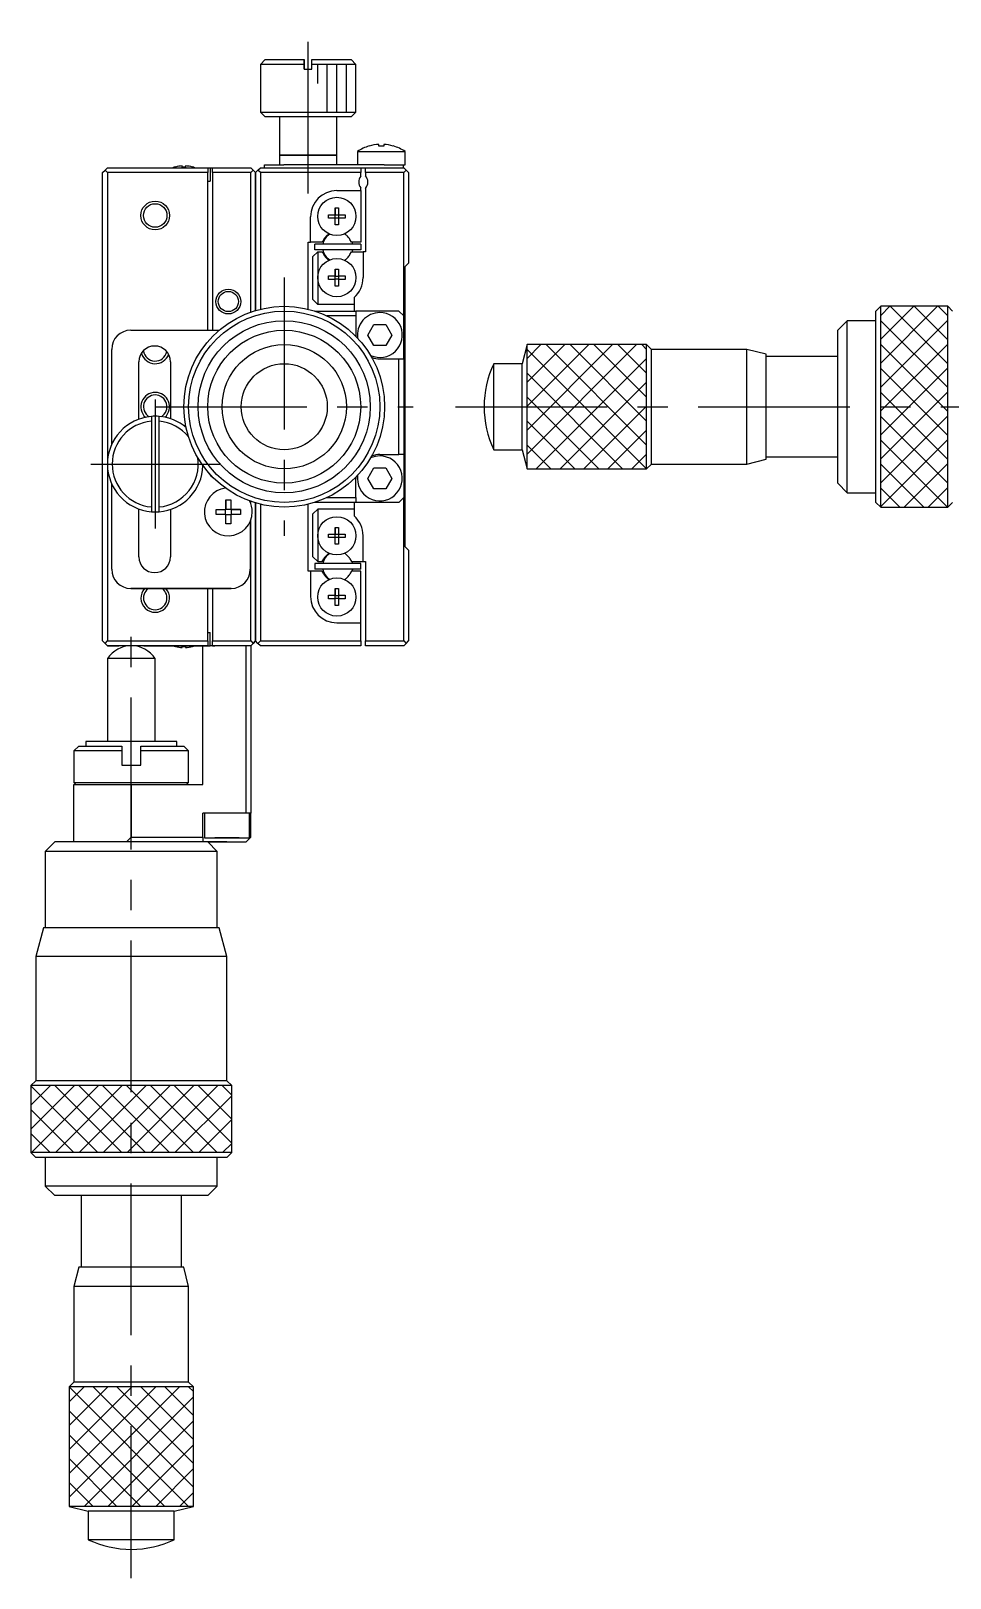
# Model space of a CAD drawing. Extents: x 0 to 392, y -8 to 269.
# Drawn here: x 200 to 296.2, y 58.9 to 220.7 of the extents above; entities that cross this region are included whole.
import ezdxf

# ---------------------------------------------------------------- set-up
doc = ezdxf.new("R2010")
doc.units = 0
doc.header["$LTSCALE"] = 0.5
doc.linetypes.add('CENTER', pattern=[50.8, 31.75, -6.35, 6.35, -6.35])
for name, color, linetype in [('MSM_CENTER', 1, 'CENTER'), ('MSM_CONTINUOUS', 7, 'CONTINUOUS'), ('MSM_NARROW', 5, 'CONTINUOUS')]:
    doc.layers.add(name, color=color, linetype=linetype)

msp = doc.modelspace()

# ---------------------------------------------------------------- linework, layer by layer
at = {"layer": 'MSM_CENTER'}
for p, q in [((229, 203.65), (229, 220.65)), ((226.5, 194.85), (226.5, 167.85)), ((213, 182.1), (213, 168.6)), ((213, 181.35), (240, 181.35)), ((244.405071, 181.35), (341.905071, 181.35)), ((206.25, 175.35), (219.75, 175.35)), ((210.5, 58.85), (210.5, 159.35))]:
    msp.add_line(p, q, dxfattribs=at)
at = {"layer": 'MSM_CONTINUOUS'}
for p, q in [((224.5, 217.65), (224, 217.15)), ((224, 217.15), (224, 212.15)), ((228.6, 217.15), (224, 217.15)), ((224.5, 217.65), (228.6, 217.65)), ((228.6, 217.15), (228.6, 217.65)), ((228.6, 217.65), (228.6, 217.15)), ((228.6, 217.15), (228.6, 216.65)), ((228.6, 216.65), (228.6, 217.15)), ((229.4, 217.15), (229.4, 217.65)), ((229.4, 217.65), (233.5, 217.65)), ((229.4, 216.65), (229.4, 217.15)), ((234, 217.15), (229.4, 217.15)), ((234, 217.15), (233.5, 217.65)), ((234, 212.15), (234, 217.15)), ((228.6, 216.65), (229.4, 216.65)), ((224, 212.15), (224.5, 211.65)), ((224, 212.15), (234, 212.15)), ((233.5, 211.65), (234, 212.15)), ((233.5, 211.65), (224.5, 211.65)), ((226, 211.65), (226, 207.65)), ((232, 207.65), (232, 211.65)), ((236.39, 208.612581), (236.39, 208.784953)), ((236.91, 208.784953), (236.91, 208.612581)), ((226, 207.65), (226, 206.65)), ((226, 207.65), (232, 207.65)), ((232, 207.65), (226, 207.65)), ((232, 206.65), (232, 207.65)), ((234.15, 208.041657), (234.15, 206.65)), ((234.15, 208.041657), (239.15, 208.041657)), ((235.39141, 208.612581), (235.388067, 208.619436)), ((236.91, 208.612581), (236.39, 208.612581)), ((237.911933, 208.619436), (237.90859, 208.612581)), ((239.15, 206.65), (239.15, 208.041657)), ((207.5, 205.85), (207.75, 206.1)), ((207.5, 156.85), (207.5, 205.85)), ((207.75, 206.1), (208, 206.35)), ((208, 205.85), (207.75, 206.1)), ((208, 206.35), (218.5, 206.35)), ((218.5, 205.85), (208, 205.85)), ((208, 205.85), (208, 175.35)), ((215.113639, 206.419522), (215.111384, 206.424144)), ((215.82, 206.419522), (215.82, 206.539859)), ((216.18, 206.419522), (215.82, 206.419522)), ((216.18, 206.539859), (216.18, 206.419522)), ((216.888616, 206.424144), (216.886361, 206.419522)), ((218.5, 206.35), (218.75, 206.35)), ((218.5, 206.35), (218.5, 205.85)), ((218.5, 189.35), (218.5, 205.85)), ((218.75, 206.35), (219, 206.35)), ((218.75, 206.35), (218.75, 204.95)), ((219, 205.85), (219, 206.35)), ((219, 206.35), (223, 206.35)), ((219, 205.85), (219, 189.35)), ((223, 205.85), (219, 205.85)), ((223, 206.35), (223.25, 206.1)), ((223.25, 206.1), (223, 205.85)), ((223, 191.249495), (223, 205.85)), ((223.25, 206.1), (223.5, 205.85)), ((223.75, 206.1), (223.5, 205.85)), ((223.5, 191.412306), (223.5, 205.85)), ((223.5, 205.85), (223.5, 191.412306)), ((223.75, 206.1), (224, 206.35)), ((224, 205.85), (223.75, 206.1)), ((224, 206.35), (234.5, 206.35)), ((224, 205.85), (224, 191.548039)), ((234.5, 205.85), (224, 205.85)), ((224.45, 206.65), (226.45, 206.65)), ((224.45, 206.35), (224.45, 206.65)), ((235.575, 206.65), (226.45, 206.65)), ((234.5, 206.35), (234.5, 205.85)), ((234.5, 206.35), (235, 206.35)), ((234.5, 205.45), (234.5, 205.85)), ((235, 206.35), (239, 206.35)), ((235, 205.85), (235, 206.35)), ((235, 205.85), (235, 205.511438)), ((239, 205.85), (235, 205.85)), ((236.95, 206.65), (235.575, 206.65)), ((236.95, 206.65), (238.95, 206.65)), ((238.95, 206.65), (239.15, 206.65)), ((238.95, 206.65), (238.95, 206.35)), ((239, 206.35), (239.25, 206.1)), ((239.25, 206.1), (239, 205.85)), ((239, 190.85), (239, 205.85)), ((239.5, 205.85), (239.25, 206.1)), ((239.5, 205.85), (239.5, 196.35)), ((218.5, 204.95), (218.75, 204.95)), ((232, 203.95), (234.5, 203.95)), ((234.5, 203.95), (234.5, 204.25)), ((234.5, 203.95), (234.5, 198.55)), ((235, 204.188562), (235, 197.55)), ((229.25, 198.55), (229.25, 201.2)), ((231.113639, 201.43), (231.82, 201.43)), ((231.113639, 201.07), (231.113639, 201.43)), ((231.82, 201.07), (231.113639, 201.07)), ((231.82, 202.136361), (231.82, 201.43)), ((231.82, 201.43), (231.82, 202.136361)), ((231.82, 202.136361), (232.18, 202.136361)), ((231.830372, 201.419628), (231.82, 201.43)), ((231.830372, 201.080372), (231.82, 201.07)), ((231.82, 200.363639), (231.82, 201.07)), ((231.82, 200.363639), (231.82, 201.07)), ((231.830372, 201.080372), (231.830372, 201.419628)), ((231.830372, 201.419628), (232.169628, 201.419628)), ((232.169628, 201.080372), (231.830372, 201.080372)), ((232.169628, 201.419628), (232.18, 201.43)), ((232.169628, 201.419628), (232.169628, 201.080372)), ((232.169628, 201.080372), (232.18, 201.07)), ((232.18, 202.136361), (232.18, 201.43)), ((232.18, 201.43), (232.886361, 201.43)), ((232.886361, 201.07), (232.18, 201.07)), ((232.18, 201.07), (232.18, 200.363639)), ((232.886361, 201.43), (232.886361, 201.07)), ((232.18, 200.363639), (231.82, 200.363639)), ((229, 196.35), (229, 198.55)), ((229, 198.55), (229.25, 198.55)), ((230.455588, 198.55), (229.25, 198.55)), ((229.5, 197.05), (230, 197.55)), ((234.5, 198.35), (229.7, 198.35)), ((229.7, 197.75), (229.7, 198.35)), ((234.5, 197.75), (229.7, 197.75)), ((230, 197.55), (230.455588, 197.55)), ((230, 197.55), (230, 194.85)), ((230.625185, 198.84375), (230.455588, 198.55)), ((230.455588, 197.55), (230.625185, 197.25625)), ((233.544412, 198.55), (233.374815, 198.84375)), ((233.374815, 197.25625), (233.544412, 197.55)), ((234.5, 198.55), (233.544412, 198.55)), ((233.544412, 197.55), (234.75, 197.55)), ((234.5, 198.35), (234.5, 197.75)), ((235, 197.55), (234.75, 197.55)), ((234.75, 197.55), (234.75, 194.85)), ((229, 191.548039), (229, 196.35)), ((229.5, 192.55), (229.5, 197.05)), ((239.15, 196), (239.5, 196.35)), ((239.15, 166.7), (239.15, 196)), ((230, 194.85), (230, 192.05)), ((231.113639, 195.03), (231.82, 195.03)), ((231.113639, 194.67), (231.113639, 195.03)), ((231.82, 194.67), (231.113639, 194.67)), ((231.82, 195.736361), (231.82, 195.03)), ((231.82, 195.03), (231.82, 195.736361)), ((231.82, 195.736361), (232.18, 195.736361)), ((231.830372, 195.019628), (231.82, 195.03)), ((231.830372, 194.680372), (231.82, 194.67)), ((231.82, 193.963639), (231.82, 194.67)), ((231.82, 193.963639), (231.82, 194.67)), ((231.830372, 194.680372), (231.830372, 195.019628)), ((231.830372, 195.019628), (232.169628, 195.019628)), ((232.169628, 194.680372), (231.830372, 194.680372)), ((232.169628, 195.019628), (232.18, 195.03)), ((232.169628, 195.019628), (232.169628, 194.680372)), ((232.169628, 194.680372), (232.18, 194.67)), ((232.18, 195.736361), (232.18, 195.03)), ((232.18, 195.03), (232.886361, 195.03)), ((232.886361, 194.67), (232.18, 194.67)), ((232.18, 194.67), (232.18, 193.963639)), ((232.886361, 195.03), (232.886361, 194.67)), ((230, 192.05), (229.5, 192.55)), ((232.18, 193.963639), (231.82, 193.963639)), ((233.8, 192.770938), (233.8, 191.35)), ((229.701562, 191.35), (234, 191.35)), ((233.8, 192.05), (230, 192.05)), ((238.5, 191.35), (234, 191.35)), ((234, 191.35), (234, 190.85)), ((239, 190.85), (238.5, 191.35)), ((288.905071, 191.85), (288.405071, 191.35)), ((288.405071, 181.35014), (288.405071, 191.35)), ((295.905071, 191.85), (288.905071, 191.85)), ((288.905071, 181.350147), (288.905071, 191.85)), ((296.405071, 191.35), (295.905071, 191.85)), ((295.905071, 181.350147), (295.905071, 191.85)), ((210.45, 189.35), (219.699265, 189.35)), ((234, 190.85), (230.972136, 190.85)), ((234, 190.85), (234, 188.85)), ((235.229829, 188.85), (235.864915, 189.95)), ((235.864915, 189.95), (237.135085, 189.95)), ((237.135085, 189.95), (237.770171, 188.85)), ((239, 186.35), (239, 190.85)), ((285.405071, 190.35), (284.405071, 189.35)), ((284.405071, 181.350112), (284.405071, 189.35)), ((288.405071, 190.35), (285.405071, 190.35)), ((285.405071, 181.350126), (285.405071, 190.35)), ((235.864915, 187.75), (235.229829, 188.85)), ((237.135085, 187.75), (235.864915, 187.75)), ((237.770171, 188.85), (237.135085, 187.75)), ((251.905071, 187.85), (251.405071, 185.85)), ((264.405071, 187.85), (251.905071, 187.85)), ((251.905071, 181.350091), (251.905071, 187.85)), ((264.905071, 187.35), (264.405071, 187.85)), ((264.405071, 181.350091), (264.405071, 187.85)), ((208.45, 177.423041), (208.45, 187.35)), ((236.5, 186.35), (238.5, 186.35)), ((238.5, 186.35), (239, 186.35)), ((238.5, 176.35), (238.5, 186.35)), ((239, 186.35), (239, 176.35)), ((274.905071, 187.35), (264.905071, 187.35)), ((264.905071, 181.350084), (264.905071, 187.35)), ((276.905071, 186.85), (274.905071, 187.35)), ((274.905071, 181.350084), (274.905071, 187.35)), ((276.905071, 181.350077), (276.905071, 186.85)), ((284.405071, 186.6), (276.905071, 186.6)), ((211.3, 180.052127), (211.3, 186.05)), ((214.6, 186.05), (214.6, 180.087088)), ((251.405071, 185.85), (248.418238, 185.85)), ((248.418238, 181.350063), (248.418238, 185.85)), ((251.405071, 181.350063), (251.405071, 185.85)), ((248.418238, 176.85), (248.418238, 181.350063)), ((251.405071, 176.85), (251.405071, 181.350063)), ((251.905071, 174.85), (251.905071, 181.350091)), ((264.405071, 174.85), (264.405071, 181.350091)), ((264.905071, 175.35), (264.905071, 181.350084)), ((274.905071, 175.35), (274.905071, 181.350084)), ((276.905071, 175.85), (276.905071, 181.350077)), ((284.405071, 173.35), (284.405071, 181.350112)), ((285.405071, 172.35), (285.405071, 181.350126)), ((288.405071, 171.35), (288.405071, 181.35014)), ((288.905071, 170.85), (288.905071, 181.350147)), ((295.905071, 170.85), (295.905071, 181.350147)), ((212.6, 180.333974), (212.6, 170.366026)), ((212.6, 180.333974), (212.6, 179.832187)), ((212.6, 179.832187), (212.6, 170.867813)), ((213.4, 179.832187), (213.4, 180.333974)), ((213.4, 170.867813), (213.4, 179.832187)), ((248.418238, 176.85), (251.405071, 176.85)), ((251.405071, 176.85), (251.905071, 174.85)), ((208, 175.35), (208, 156.85)), ((235.229829, 173.85), (235.864915, 174.95)), ((235.864915, 174.95), (237.135085, 174.95)), ((236.5, 176.35), (238.5, 176.35)), ((237.135085, 174.95), (237.770171, 173.85)), ((239, 176.35), (238.5, 176.35)), ((239, 176.35), (239, 171.85)), ((251.905071, 174.85), (264.405071, 174.85)), ((264.405071, 174.85), (264.905071, 175.35)), ((264.905071, 175.35), (274.905071, 175.35)), ((274.905071, 175.35), (276.905071, 175.85)), ((276.905071, 176.1), (284.405071, 176.1)), ((208.45, 164.35), (208.45, 173.276959)), ((234, 171.85), (234, 173.85)), ((235.864915, 172.75), (235.229829, 173.85)), ((237.770171, 173.85), (237.135085, 172.75)), ((284.405071, 173.35), (285.405071, 172.35)), ((220.39, 171.60859), (220.39, 170.651375)), ((220.39, 170.61), (220.39, 171.60859)), ((220.39, 171.60859), (220.91, 171.60859)), ((220.91, 171.60859), (220.91, 170.61)), ((230.972136, 171.85), (234, 171.85)), ((234, 171.85), (234, 171.35)), ((237.135085, 172.75), (235.864915, 172.75)), ((238.5, 171.35), (239, 171.85)), ((239, 156.85), (239, 171.85)), ((285.405071, 172.35), (288.405071, 172.35)), ((211.3, 165.65), (211.3, 170.647873)), ((212.6, 170.867813), (212.6, 170.366026)), ((213.4, 170.366026), (213.4, 170.867813)), ((214.6, 170.612912), (214.6, 165.65)), ((219.39141, 170.61), (220.348625, 170.61)), ((219.39141, 170.09), (219.39141, 170.61)), ((219.39141, 170.61), (220.39, 170.61)), ((220.39, 170.09), (219.39141, 170.09)), ((220.348625, 170.09), (220.348625, 170.61)), ((220.348625, 170.61), (220.39, 170.61)), ((220.39, 170.651375), (220.91, 170.651375)), ((220.39, 170.61), (220.39, 170.651375)), ((220.39, 170.048625), (220.39, 170.09)), ((220.39, 169.09141), (220.39, 170.09)), ((220.91, 170.048625), (220.39, 170.048625)), ((220.39, 169.09141), (220.39, 170.048625)), ((220.91, 170.61), (220.951375, 170.61)), ((220.91, 170.61), (221.90859, 170.61)), ((221.90859, 170.09), (220.91, 170.09)), ((220.91, 170.09), (220.91, 169.09141)), ((220.951375, 170.61), (220.951375, 170.09)), ((221.90859, 170.61), (220.951375, 170.61)), ((221.90859, 170.61), (221.90859, 170.09)), ((222.95, 171.468325), (222.95, 171.329796)), ((223, 171.202936), (223, 171.450505)), ((223.5, 156.85), (223.5, 171.287694)), ((223.5, 171.287694), (223.5, 156.85)), ((224, 171.151961), (224, 156.85)), ((229, 164.15), (229, 171.151961)), ((229.5, 170.15), (230, 170.65)), ((229.5, 165.65), (229.5, 170.15)), ((234, 171.35), (229.701562, 171.35)), ((233.8, 170.65), (230, 170.65)), ((230, 170.65), (230, 167.85)), ((233.8, 171.35), (233.8, 169.929062)), ((238.5, 171.35), (234, 171.35)), ((288.405071, 171.35), (288.905071, 170.85)), ((288.905071, 170.85), (295.905071, 170.85)), ((295.905071, 170.85), (296.405071, 171.35)), ((220.91, 169.09141), (220.39, 169.09141)), ((222.95, 169.370204), (222.95, 164.35)), ((223, 156.85), (223, 169.497064)), ((231.82, 168.736361), (231.82, 168.03)), ((231.82, 168.03), (231.82, 168.736361)), ((231.82, 168.736361), (232.18, 168.736361)), ((232.18, 168.736361), (232.18, 168.03)), ((230, 167.85), (230, 165.15)), ((231.113639, 168.03), (231.82, 168.03)), ((231.113639, 167.67), (231.113639, 168.03)), ((231.82, 167.67), (231.113639, 167.67)), ((231.830372, 168.019628), (231.82, 168.03)), ((231.830372, 167.680372), (231.82, 167.67)), ((231.82, 166.963639), (231.82, 167.67)), ((231.82, 166.963639), (231.82, 167.67)), ((232.18, 166.963639), (231.82, 166.963639)), ((231.830372, 167.680372), (231.830372, 168.019628)), ((231.830372, 168.019628), (232.169628, 168.019628)), ((232.169628, 167.680372), (231.830372, 167.680372)), ((232.169628, 168.019628), (232.18, 168.03)), ((232.169628, 168.019628), (232.169628, 167.680372)), ((232.169628, 167.680372), (232.18, 167.67)), ((232.18, 168.03), (232.886361, 168.03)), ((232.886361, 167.67), (232.18, 167.67)), ((232.18, 167.67), (232.18, 166.963639)), ((232.886361, 168.03), (232.886361, 167.67)), ((234.75, 165.15), (234.75, 167.85)), ((239.5, 166.35), (239.15, 166.7)), ((230, 165.15), (229.5, 165.65)), ((230, 165.15), (230.455588, 165.15)), ((230.455588, 165.15), (230.625185, 165.44375)), ((233.374815, 165.44375), (233.544412, 165.15)), ((233.544412, 165.15), (234.75, 165.15)), ((234.75, 165.15), (235, 165.15)), ((235, 165.15), (235, 156.85)), ((239.5, 166.35), (239.5, 156.85)), ((229.25, 164.15), (229, 164.15)), ((230.455588, 164.15), (229.25, 164.15)), ((229.25, 164.15), (229.25, 161.5)), ((234.5, 164.95), (229.7, 164.95)), ((229.7, 164.95), (229.7, 164.35)), ((234.5, 164.35), (229.7, 164.35)), ((230.625185, 163.85625), (230.455588, 164.15)), ((233.544412, 164.15), (233.374815, 163.85625)), ((234.5, 164.15), (233.544412, 164.15)), ((234.5, 164.35), (234.5, 164.95)), ((234.5, 158.75), (234.5, 164.15)), ((210.45, 162.35), (211.881966, 162.35)), ((220.95, 162.35), (210.45, 162.35)), ((211.881966, 162.35), (212.25, 162.35)), ((212.25, 162.35), (213.75, 162.35)), ((213.75, 162.35), (214.118034, 162.35)), ((214.118034, 162.35), (218.5, 162.35)), ((218.5, 156.85), (218.5, 162.35)), ((218.5, 162.35), (219, 162.35)), ((219, 162.35), (219, 156.85)), ((219, 162.35), (220.95, 162.35)), ((231.82, 162.336361), (231.82, 161.63)), ((231.82, 161.63), (231.82, 162.336361)), ((231.82, 162.336361), (232.18, 162.336361)), ((232.18, 162.336361), (232.18, 161.63)), ((231.113639, 161.63), (231.82, 161.63)), ((231.113639, 161.27), (231.113639, 161.63)), ((231.82, 161.27), (231.113639, 161.27)), ((231.830372, 161.619628), (231.82, 161.63)), ((231.830372, 161.280372), (231.82, 161.27)), ((231.82, 160.563639), (231.82, 161.27)), ((231.82, 160.563639), (231.82, 161.27)), ((232.18, 160.563639), (231.82, 160.563639)), ((231.830372, 161.280372), (231.830372, 161.619628)), ((231.830372, 161.619628), (232.169628, 161.619628)), ((232.169628, 161.280372), (231.830372, 161.280372)), ((232.169628, 161.619628), (232.18, 161.63)), ((232.169628, 161.619628), (232.169628, 161.280372)), ((232.169628, 161.280372), (232.18, 161.27)), ((232.18, 161.63), (232.886361, 161.63)), ((232.886361, 161.27), (232.18, 161.27)), ((232.18, 161.27), (232.18, 160.563639)), ((232.886361, 161.63), (232.886361, 161.27)), ((232, 158.75), (234.5, 158.75)), ((234.5, 156.85), (234.5, 158.75)), ((218.5, 157.75), (218.75, 157.75)), ((218.5, 157.75), (218.75, 157.75)), ((218.75, 156.35), (218.75, 157.75)), ((207.75, 156.6), (207.5, 156.85)), ((207.75, 156.6), (207.5, 156.85)), ((207.75, 156.6), (208, 156.85)), ((207.75, 156.6), (208, 156.35)), ((208, 156.35), (207.75, 156.6)), ((208, 156.85), (218.5, 156.85)), ((208, 156.35), (209.200005, 156.35)), ((218.5, 156.35), (208, 156.35)), ((211.799995, 156.35), (213.25, 156.35)), ((213.25, 156.35), (213, 156.35)), ((213, 156.35), (213.25, 156.35)), ((213.25, 156.35), (214.886447, 156.35)), ((214.886447, 156.35), (213.25, 156.35)), ((213.25, 156.35), (216, 156.35)), ((215.111384, 156.275856), (215.113639, 156.280478)), ((215.111384, 156.275856), (215.113639, 156.280478)), ((215.82, 156.160141), (215.82, 156.280478)), ((215.82, 156.280478), (216.18, 156.280478)), ((216, 156.35), (218.5, 156.35)), ((216.18, 156.280478), (216.18, 156.160141)), ((216.886361, 156.280478), (216.888616, 156.275856)), ((216.886361, 156.280478), (216.888616, 156.275856)), ((217.113553, 156.35), (217.8, 156.35)), ((217.113553, 156.35), (217.8, 156.35)), ((218, 141.85), (218, 156.35)), ((218.3, 156.35), (218.5, 156.35)), ((218.3, 156.35), (218.5, 156.35)), ((218.5, 156.85), (218.5, 156.35)), ((218.5, 156.35), (218.75, 156.35)), ((219, 156.35), (218.75, 156.35)), ((219, 156.35), (219, 156.85)), ((219, 156.85), (223, 156.85)), ((219, 156.35), (219.25, 156.35)), ((219, 156.35), (219.25, 156.35)), ((223, 156.35), (219, 156.35)), ((222.5, 138.85), (222.5, 156.35)), ((223, 156.85), (223.25, 156.6)), ((223, 156.35), (223.25, 156.6)), ((223.25, 156.6), (223, 156.35)), ((223, 156.35), (223, 138.85)), ((223.5, 156.85), (223.15, 156.5)), ((223.15, 156.5), (223.5, 156.85)), ((223.25, 156.6), (223.5, 156.85)), ((223.5, 156.85), (223.25, 156.6)), ((223.75, 156.6), (223.5, 156.85)), ((223.75, 156.6), (224, 156.85)), ((224, 156.35), (223.75, 156.6)), ((224, 156.85), (234.5, 156.85)), ((234.5, 156.35), (224, 156.35)), ((234.5, 156.85), (234.5, 156.35)), ((235, 156.35), (235, 156.85)), ((235, 156.85), (239, 156.85)), ((239, 156.35), (235, 156.35)), ((239, 156.85), (239.25, 156.6)), ((239.25, 156.6), (239, 156.35)), ((239.25, 156.6), (239.5, 156.85)), ((208, 155.008312), (208, 146.35)), ((213, 155.008312), (208, 155.008312)), ((213, 146.35), (213, 155.008312)), ((205, 145.85), (204.5, 145.35)), ((205, 145.85), (209.5, 145.85)), ((205.75, 146.35), (205.75, 145.85)), ((215.25, 146.35), (205.75, 146.35)), ((209.5, 145.85), (209.5, 145.35)), ((211.5, 145.35), (211.5, 145.85)), ((211.5, 145.85), (216, 145.85)), ((215.25, 145.85), (215.25, 146.35)), ((216.5, 145.35), (216, 145.85)), ((204.5, 145.35), (204.5, 142.05)), ((209.5, 145.35), (204.5, 145.35)), ((209.5, 145.35), (209.5, 143.85)), ((211.5, 143.85), (211.5, 145.35)), ((216.5, 145.35), (211.5, 145.35)), ((216.5, 142.05), (216.5, 145.35)), ((209.5, 143.85), (211.5, 143.85)), ((204.5, 142.05), (204.7, 141.85)), ((204.5, 142.05), (216.5, 142.05)), ((204.5, 141.85), (210.500002, 141.85)), ((204.5, 135.85), (204.5, 141.85)), ((210.500002, 141.85), (210.5, 136.35)), ((210.500002, 141.85), (218, 141.85)), ((216.3, 141.85), (216.5, 142.05)), ((218.15, 138.85), (218, 138.85)), ((222.5, 138.85), (218, 138.85)), ((218, 136.35), (218, 138.85)), ((218.15, 138.85), (218.15, 136.25)), ((223, 138.85), (222.5, 138.85)), ((222.85, 136.25), (222.85, 138.85)), ((222.85, 138.85), (223, 138.85)), ((223, 136.35), (223, 138.85)), ((210, 135.85), (210.5, 136.35)), ((210.5, 136.35), (218, 136.35)), ((218, 136.35), (218, 135.85)), ((218.15, 136.25), (222.85, 136.25)), ((218.15, 136.25), (220.5, 136.25)), ((219.229829, 136.25), (219.864915, 136.25)), ((219.864915, 136.25), (219.229829, 136.25)), ((219.864915, 136.25), (221.135085, 136.25)), ((221.135085, 136.25), (219.864915, 136.25)), ((220.5, 136.25), (222.85, 136.25)), ((221.135085, 136.25), (221.770171, 136.25)), ((221.770171, 136.25), (221.135085, 136.25)), ((223, 136.35), (222.5, 135.85)), ((222.5, 135.85), (223, 136.35)), ((202.5, 135.85), (201.5, 134.85)), ((201.5, 134.85), (201.5, 126.85)), ((219.5, 134.85), (201.5, 134.85)), ((208.145751, 135.85), (202.5, 135.85)), ((210, 135.85), (208.145751, 135.85)), ((218, 135.85), (210, 135.85)), ((220.5, 135.85), (218, 135.85)), ((219.5, 134.85), (218.5, 135.85)), ((218.5, 135.85), (220.5, 135.85)), ((219.5, 126.85), (219.5, 134.85)), ((220.5, 135.85), (222.5, 135.85)), ((220.5, 135.85), (222.5, 135.85)), ((201.3, 126.85), (200.5, 123.85)), ((219.7, 126.85), (201.3, 126.85)), ((220.5, 123.85), (219.7, 126.85)), ((200.5, 123.85), (200.5, 110.85)), ((220.5, 123.85), (200.5, 123.85)), ((220.5, 110.85), (220.5, 123.85)), ((200.5, 110.85), (200, 110.35)), ((200, 110.35), (200, 103.35)), ((221, 110.35), (200, 110.35)), ((220.5, 110.85), (200.5, 110.85)), ((221, 110.35), (220.5, 110.85)), ((221, 103.35), (221, 110.35)), ((200, 103.35), (200.5, 102.85)), ((221, 103.35), (200, 103.35)), ((220.5, 102.85), (200.5, 102.85)), ((201.5, 102.85), (200.5, 102.85)), ((201.5, 102.85), (201.5, 99.85)), ((219.5, 102.85), (201.5, 102.85)), ((208, 102.85), (201.5, 102.85)), ((219.5, 102.85), (213, 102.85)), ((219.5, 99.85), (219.5, 102.85)), ((220.5, 102.85), (219.5, 102.85)), ((220.5, 102.85), (221, 103.35)), ((201.5, 99.85), (202.5, 98.85)), ((219.5, 99.85), (201.5, 99.85)), ((218.5, 98.85), (202.5, 98.85)), ((205.25, 98.85), (202.5, 98.85)), ((205.25, 98.85), (205.25, 91.35)), ((215.75, 98.85), (205.25, 98.85)), ((208, 98.85), (205.25, 98.85)), ((215.75, 98.85), (213, 98.85)), ((215.75, 91.35), (215.75, 98.85)), ((218.5, 98.85), (215.75, 98.85)), ((218.5, 98.85), (219.5, 99.85)), ((205, 91.35), (204.5, 89.35)), ((216, 91.35), (205, 91.35)), ((216.5, 89.35), (216, 91.35)), ((204.5, 89.35), (204.5, 79.35)), ((216.5, 89.35), (204.5, 89.35)), ((216.5, 79.35), (216.5, 89.35)), ((204.5, 79.35), (204, 78.85)), ((216.5, 79.35), (204.5, 79.35)), ((217, 78.85), (216.5, 79.35)), ((204, 78.85), (204, 66.35)), ((217, 78.85), (204, 78.85)), ((217, 66.35), (217, 78.85)), ((204, 66.35), (206, 65.85)), ((217, 66.35), (204, 66.35)), ((215, 65.85), (217, 66.35)), ((206, 65.85), (206, 62.863167)), ((215, 65.85), (206, 65.85)), ((215, 62.863167), (215, 65.85)), ((215, 62.863167), (206, 62.863167))]:
    msp.add_line(p, q, dxfattribs=at)
for centre, radius in [((213, 201.35), 1.2295), ((232, 201.25), 2), ((232, 194.85), 2), ((220.65, 192.35), 1.0565), ((226.5, 181.35), 10.5), ((226.5, 181.35), 10), ((226.5, 181.35), 9), ((226.5, 181.35), 8), ((226.5, 181.35), 6.5), ((226.5, 181.35), 4.5), ((232, 167.85), 2), ((232, 161.45), 2)]:
    msp.add_circle(centre, radius, dxfattribs=at)
for centre, radius, start, end in [((236.65, 204.3), 4.492483, 93.317816, 106.26943), ((236.65, 204.3), 4.492483, 73.73057, 86.682184), ((236.65, 204.3), 4.5, 106.285843, 123.748989), ((236.65, 204.3), 4.5, 56.251011, 73.714157), ((216, 203.35), 3.2, 106.122533, 110.364135), ((216, 203.35), 3.194933, 93.229709, 106.106712), ((216, 203.35), 3.194933, 73.893288, 86.770291), ((216, 203.35), 3.2, 69.635865, 73.877467), ((234.25, 204.85), 1, 318.590378, 41.409622), ((232, 201.2), 2.75, 90, 180), ((235.3, 204.85), 1, 143.130102, 216.869898), ((232.1, 198.049999), 1.5875, 122.15934, 169.10691), ((232, 198.05), 1.5875, 135, 150), ((232.115, 197.93519), 1.75, 121.886504, 135.004406), ((231.885, 197.93519), 1.75, 44.995594, 58.113496), ((232, 198.05), 1.5875, 30, 45), ((232.1, 198.049999), 1.5875, 190.893016, 237.840577), ((232.1, 198.049999), 1.5875, 10.89309, 18.358475), ((232.1, 198.049999), 1.5875, 341.641601, 349.106984), ((232, 198.05), 1.5875, 210, 225), ((232.115, 198.16481), 1.75, 224.995594, 238.113496), ((231.885, 198.16481), 1.75, 301.886504, 315.004406), ((232, 198.05), 1.5875, 315, 330), ((232, 194.85), 2.75, 310.885193, 0), ((236.5, 188.85), 2.35, 90, 188.149927), ((236.5, 188.85), 2.35, 245.589869, 90), ((210.45, 187.35), 2, 90, 180), ((212.95, 186.05), 1.65, 0, 180), ((236.5, 188.85), 2.5, 180, 183.590007), ((213, 187.35), 1.2295, 186.4571312, 349.13767247), ((236.5, 188.85), 2.5, 250.149789, 270), ((257.905071, 181.35), 10.5, 154.623066, 180), ((213, 181.35), 1.2295, 302.003161, 237.996839), ((257.905071, 181.35), 10.5, 180, 205.376934), ((213, 175.35), 5, 94.588566, 265.411434), ((213, 175.35), 4.5, 95.099689, 264.900311), ((213, 175.35), 5, 85.411434, 94.588566), ((213, 175.35), 5, 49.768435, 85.411434), ((213, 175.35), 4.5, 39.257833, 84.900311), ((213, 175.35), 4.5, 275.099689, 8.667145), ((213, 175.35), 5, 274.588566, 358.156543), ((236.5, 173.85), 2.35, 171.850073, 90), ((236.5, 173.85), 2.35, 90, 114.410131), ((236.5, 173.85), 2.5, 90, 109.850211), ((220.65, 175.85), 2.5, 213.152237, 233.315222), ((236.5, 173.85), 2.5, 176.409993, 180), ((220.65, 170.35), 2.5, 96.682657, 0), ((213, 175.35), 5, 265.411434, 274.588566), ((220.65, 170.35), 2.5, 0, 27.307628), ((232, 167.85), 2.75, 0, 49.114807), ((212.95, 165.65), 1.65, 180, 0), ((232.1, 164.650001), 1.5875, 122.159423, 169.106984), ((232, 164.65), 1.5875, 135, 150), ((232.115, 164.53519), 1.75, 121.886504, 135.004406), ((231.885, 164.53519), 1.75, 44.995594, 58.113496), ((232, 164.65), 1.5875, 30, 45), ((232.1, 164.650001), 1.5875, 10.893016, 18.358399), ((210.45, 164.35), 2, 180, 270), ((220.95, 164.35), 2, 270, 0), ((232.1, 164.650001), 1.5875, 190.89309, 237.84066), ((232, 164.65), 1.5875, 210, 225), ((232.115, 164.76481), 1.75, 224.995594, 238.113496), ((231.885, 164.76481), 1.75, 301.886504, 315.004406), ((232, 164.65), 1.5875, 315, 330), ((232.1, 164.650001), 1.5875, 341.641525, 349.10691), ((213, 161.35), 1.2295, 125.57656856, 54.42343144), ((232, 161.5), 2.75, 180, 270), ((210.5, 153.35), 3, 90, 146.44269), ((210.5, 153.35), 3, 33.55731, 90), ((216, 159.35), 3.2, 249.635847, 253.877467), ((216, 159.35), 3.194933, 253.893288, 266.770291), ((216, 159.35), 3.194933, 273.229709, 286.106712), ((216, 159.35), 3.2, 286.122533, 290.364135), ((210.5, 72.35), 10.5, 244.623066, 270), ((210.5, 72.35), 10.5, 270, 295.376934)]:
    msp.add_arc(centre, radius, start, end, dxfattribs=at)
at = {"layer": 'MSM_NARROW'}
for p, q in [((230, 215.15), (230, 217.15)), ((231, 212.15), (231, 217.15)), ((232, 212.15), (232, 217.15)), ((233, 212.15), (233, 217.15)), ((289.85, 191.85), (288.905071, 190.905071)), ((292.35, 191.85), (288.905071, 188.405071)), ((294.85, 191.85), (288.905071, 185.905071)), ((295.905071, 185.844929), (289.9, 191.85)), ((295.905071, 188.344929), (292.4, 191.85)), ((295.905071, 190.844929), (294.9, 191.85)), ((295.905071, 190.405071), (288.905071, 183.405071)), ((295.905071, 183.344929), (288.905071, 190.344929)), ((253.35, 187.85), (251.905071, 186.405071)), ((255.85, 187.85), (251.905071, 183.905071)), ((258.35, 187.85), (251.905071, 181.405071)), ((260.85, 187.85), (251.905071, 178.905071)), ((263.35, 187.85), (251.905071, 176.405071)), ((264.405071, 177.344929), (253.9, 187.85)), ((264.405071, 179.844929), (256.4, 187.85)), ((264.405071, 182.344929), (258.9, 187.85)), ((264.405071, 184.844929), (261.4, 187.85)), ((264.405071, 187.344929), (263.9, 187.85)), ((295.905071, 187.905071), (288.905071, 180.905071)), ((295.905071, 180.844929), (288.905071, 187.844929)), ((264.4, 174.85), (251.905071, 187.344929)), ((264.405071, 186.405071), (252.85, 174.85)), ((261.9, 174.85), (251.905071, 184.844929)), ((295.905071, 185.405071), (288.905071, 178.405071)), ((295.905071, 178.344929), (288.905071, 185.344929)), ((264.405071, 183.905071), (255.35, 174.85)), ((295.905071, 182.905071), (288.905071, 175.905071)), ((295.905071, 175.844929), (288.905071, 182.844929)), ((259.4, 174.85), (251.905071, 182.344929)), ((264.405071, 181.405071), (257.85, 174.85)), ((256.9, 174.85), (251.905071, 179.844929)), ((295.905071, 180.405071), (288.905071, 173.405071)), ((295.905071, 173.344929), (288.905071, 180.344929)), ((264.405071, 178.905071), (260.35, 174.85)), ((254.4, 174.85), (251.905071, 177.344929)), ((264.405071, 176.405071), (262.85, 174.85)), ((295.905071, 177.905071), (288.905071, 170.905071)), ((295.9, 170.85), (288.905071, 177.844929)), ((293.4, 170.85), (288.905071, 175.344929)), ((295.905071, 175.405071), (291.35, 170.85)), ((290.9, 170.85), (288.905071, 172.844929)), ((295.905071, 172.905071), (293.85, 170.85)), ((204.555071, 110.35), (200, 105.794929)), ((202.055071, 110.35), (200, 108.294929)), ((200, 110.344929), (206.994929, 103.35)), ((207.055071, 110.35), (200.055071, 103.35)), ((202.494929, 110.35), (209.494929, 103.35)), ((209.555071, 110.35), (202.555071, 103.35)), ((204.994929, 110.35), (211.994929, 103.35)), ((212.055071, 110.35), (205.055071, 103.35)), ((207.494929, 110.35), (214.494929, 103.35)), ((214.555071, 110.35), (207.555071, 103.35)), ((209.994929, 110.35), (216.994929, 103.35)), ((217.055071, 110.35), (210.055071, 103.35)), ((212.494929, 110.35), (219.494929, 103.35)), ((219.555071, 110.35), (212.555071, 103.35)), ((214.994929, 110.35), (221, 104.344929)), ((217.494929, 110.35), (221, 106.844929)), ((219.994929, 110.35), (221, 109.344929)), ((221, 109.294929), (215.055071, 103.35)), ((200, 107.844929), (204.494929, 103.35)), ((221, 106.794929), (217.555071, 103.35)), ((200, 105.344929), (201.994929, 103.35)), ((221, 104.294929), (220.055071, 103.35)), ((215.555071, 78.85), (204, 67.294929)), ((213.055071, 78.85), (204, 69.794929)), ((210.555071, 78.85), (204, 72.294929)), ((208.055071, 78.85), (204, 74.794929)), ((205.555071, 78.85), (204, 77.294929)), ((204, 78.844929), (216.494929, 66.35)), ((217, 77.794929), (205.555071, 66.35)), ((206.494929, 78.85), (217, 68.344929)), ((208.994929, 78.85), (217, 70.844929)), ((211.494929, 78.85), (217, 73.344929)), ((213.994929, 78.85), (217, 75.844929)), ((216.494929, 78.85), (217, 78.344929)), ((204, 76.344929), (213.994929, 66.35)), ((217, 75.294929), (208.055071, 66.35)), ((204, 73.844929), (211.494929, 66.35)), ((204, 71.344929), (208.994929, 66.35)), ((217, 72.794929), (210.555071, 66.35)), ((217, 70.294929), (213.055071, 66.35)), ((204, 68.844929), (206.494929, 66.35)), ((217, 67.794929), (215.555071, 66.35))]:
    msp.add_line(p, q, dxfattribs=at)
for centre, radius in [((213, 201.35), 1.5), ((220.65, 192.35), 1.3)]:
    msp.add_circle(centre, radius, dxfattribs=at)
for centre, start, end in [((213, 187.35), 196.01275067, 339.58205301), ((213, 181.35), 312.59881289, 227.40118711), ((213, 161.35), 138.1896851, 41.8103149)]:
    msp.add_arc(centre, 1.5, start, end, dxfattribs=at)

doc.saveas('drawing.dxf')
